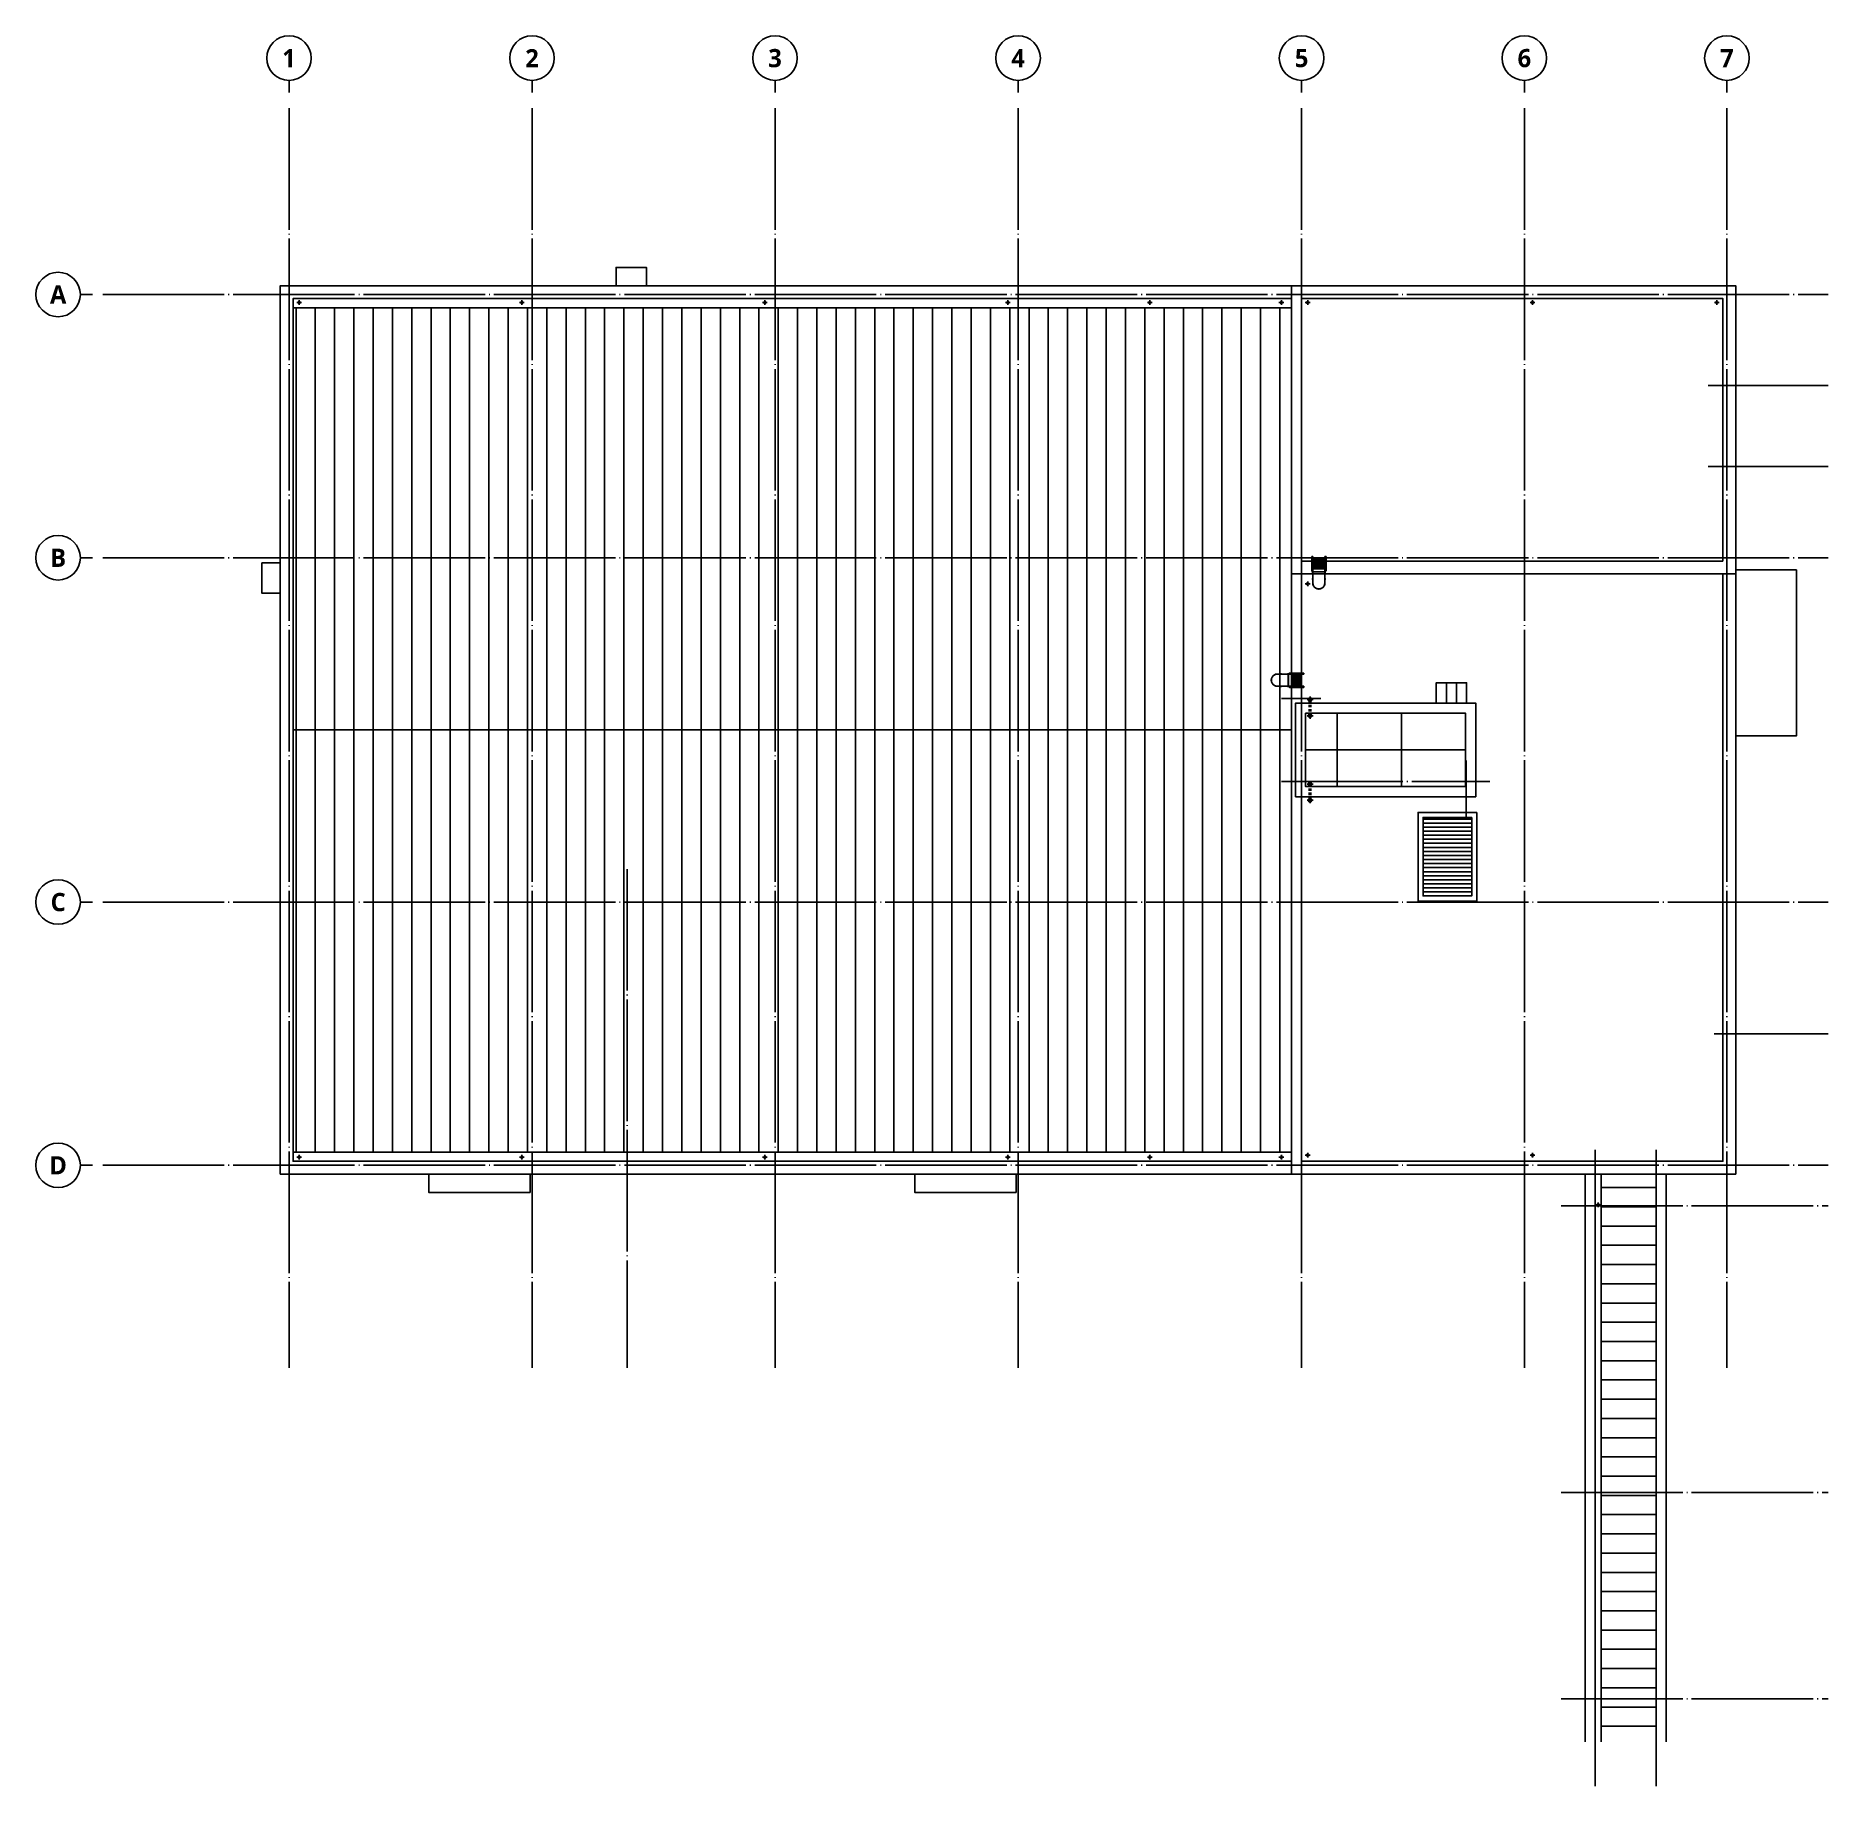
# Model space of a CAD drawing. Header units: millimetres. Extents: x -3300 to 85200, y -20656 to 65772.
import ezdxf
from ezdxf.enums import TextEntityAlignment as Align

# ---------------------------------------------------------------- set-up
doc = ezdxf.new("R2010")
doc.units = ezdxf.units.MM
doc.header["$LTSCALE"] = 200
for name, pattern in [('CEN-GAUN', [32.2, 30, -1, 0.2, -1]), ('HIDD', [1.05, 0.6, -0.45]), ('XR01-B21-EA-1-P$0$HID', [2.3, 1.5, -0.8])]:
    doc.linetypes.add(name, pattern=pattern)
doc.layers.get('DEFPOINTS').update_dxf_attribs({"color": 137})
for name, color, linetype in [('CAGE_LADDER', 8, 'Continuous'), ('CEN', 1, 'CEN-GAUN'), ('ELE-3', 3, 'Continuous'), ('ELE-4', 4, 'Continuous'), ('ELE-5', 5, 'Continuous'), ('ELE-6', 6, 'Continuous'), ('ELE-7', 7, 'Continuous'), ('ELE-8', 8, 'Continuous'), ('ELE-9', 9, 'Continuous'), ('HAT', 8, 'Continuous'), ('HAT-INS', 250, 'Continuous'), ('R.D', 6, 'Continuous')]:
    doc.layers.add(name, color=color, linetype=linetype)
doc.styles.add('스타일2', font='malgunbd.ttf')

# ---------------------------------------------------------------- blocks, each defined once
blk = doc.blocks.new('CAGE_RADDER')
at = {"layer": 'CAGE_LADDER'}
h = blk.add_hatch(dxfattribs=at)
h.set_pattern_fill('GRATE', color=256, scale=100, angle=90, style=0)
h.set_pattern_definition([(90, (814.94, 130.295), (-79.375, -2e-14), []), (180, (814.94, 130.3), (5e-14, -317.5), [])])
h.paths.add_polyline_path([(0, -382), (0, 326), (500, 326), (500, -382)])
for p, q in [((-801, 258), (-802, 263)), ((-761, 270), (-763, 276)), ((-118, 278), (-693, 278)), ((-118, 272), (-693, 272)), ((-526, 278), (-526, 283)), ((-526, 283), (-485, 283)), ((-485, 283), (-485, 278)), ((-157, 272), (-157, -322)), ((-141, 272), (-141, -322)), ((-118, 278), (-118, 272)), ((610, 326), (-97, 326)), ((-97, 326), (-97, 272)), ((610, 272), (-97, 272)), ((0, 214), (0, 268)), ((0, 268), (0, 214)), ((610, 326), (610, 272)), ((-995, -5), (-1001, -5)), ((-995, -46), (-1001, -46)), ((-801, -308), (-802, -314)), ((-761, -321), (-763, -326)), ((-118, -322), (-693, -322)), ((-688, -328), (-693, -328)), ((-626, -328), (-688, -328)), ((-626, -328), (-118, -328)), ((-526, -334), (-526, -328)), ((-485, -334), (-526, -334)), ((-485, -328), (-485, -334)), ((-118, -328), (-118, -322)), ((610, -328), (-97, -328)), ((-97, -382), (-97, -328)), ((610, -382), (-97, -382)), ((0, -268), (0, -214)), ((0, -214), (0, -268)), ((610, -382), (610, -328))]:
    blk.add_line(p, q, dxfattribs=at)
at = {"layer": 'CAGE_LADDER', "linetype": 'XR01-B21-EA-1-P$0$HID'}
for p, q in [((610, 277), (-97, 277)), ((610, -334), (-97, -334))]:
    blk.add_line(p, q, dxfattribs=at)
at = {"layer": 'CAGE_LADDER'}
for points in [[(-97, 278), (-97, 330), (-99, 330, 0.414214), (-102, 326), (-102, 290, -0.414214), (-109, 283), (-198, 283, 0.414214), (-201, 280), (-201, 278)], [(-97, -328), (-97, -380), (-99, -380, -0.414214), (-102, -377), (-102, -340, 0.414214), (-109, -334), (-198, -334, -0.414214), (-201, -331), (-201, -328)]]:
    blk.add_lwpolyline(points, format="xyb", close=True, dxfattribs=at)
blk.add_lwpolyline([(500, 326), (0, 326), (0, -382), (500, -382)], close=True, dxfattribs=at)
for centre, radius, start, end in [((-693, -25), 303, 89.98419, 269.98419), ((-693, -25), 297, 89.98419, 269.98419), ((-686, -39), 324, 103.6998, 111.04076), ((-678, -25), 323, 176.32467, 183.67533), ((-686, -11), 324, 248.95924, 256.3002)]:
    blk.add_arc(centre, radius, start, end, dxfattribs=at)
blk = doc.blocks.new('%%P150RD')
at = {"layer": 'R.D', "color": 1}
for p, q in [((-175, 0), (175, 0)), ((0, 175), (0, -175))]:
    blk.add_line(p, q, dxfattribs=at)
at = {"layer": 'R.D'}
blk.add_circle((0, 0), 75, dxfattribs=at)
blk = doc.blocks.new('A$C34F20437')
at = {"layer": 'CEN'}
for points in [[(-150, 0), (150, 0)], [(0, -150), (0, 150)]]:
    blk.add_lwpolyline(points, dxfattribs=at)
at = {"layer": 'ELE-7'}
blk.add_circle((0, 0), 37.5, dxfattribs=at)
at = {"layer": 'ELE-8'}
blk.add_circle((0, 0), 87.5, dxfattribs=at)
blk = doc.blocks.new('X-CEN')
at = {"layer": 'CEN'}
for p, q in [((0, 9200), (0, -53000)), ((12000, 9200), (12000, -53000)), ((24000, 9200), (24000, -53000)), ((36000, 9200), (36000, -53000)), ((50000, 9200), (50000, -53000)), ((61000, 9200), (61000, -53000)), ((71000, 9200), (71000, -53000)), ((-9200, 0), (76000, 0)), ((70075, -4500), (76000, -4500)), ((70075, -8500), (76000, -8500)), ((-9200, -13000), (76000, -13000)), ((49000, -19950), (50955, -19950)), ((58125, -23017), (58125, -25850)), ((49000, -24050), (59300, -24050)), ((16700, -28373), (16700, -53000)), ((-9200, -30000), (76000, -30000)), ((70368, -36500), (76000, -36500)), ((64500, -42241), (64500, -73656)), ((67500, -42241), (67500, -73656)), ((-9200, -43000), (76000, -43000)), ((62819, -45000), (76000, -45000)), ((62819, -59150), (76000, -59150)), ((62819, -69350), (76000, -69350))]:
    blk.add_line(p, q, dxfattribs=at)
blk = doc.blocks.new('DEF-AXIS')
blk.add_line((0, 600), (0, 0))
blk.add_circle((0, 1700), 1100)
at = {"style": '스타일2'}
blk.add_attdef('X', text='', height=900, dxfattribs=at).set_placement((0, 1700), align=Align.MIDDLE)

msp = doc.modelspace()

# ---------------------------------------------------------------- hatches: boundary and pattern name
at = {"layer": 'HAT'}
h = msp.add_hatch(dxfattribs=at)
h.set_pattern_fill('LINE', color=256, scale=300, angle=90)
h.set_pattern_definition([(90, (-383837.6, -452418.9), (-952.5, 6e-14), [])])
h.paths.add_polyline_path([(22700, 31500), (9400, 31500), (9400, 23000), (22700, 23000)])
h.paths.add_polyline_path([(34200, 31500), (22700, 31500), (22700, 23000), (34200, 23000)])
h.paths.add_polyline_path([(45700, 31500), (34200, 31500), (34200, 23000), (45700, 23000)])
h.paths.add_polyline_path([(58700, 31500), (45700, 31500), (45700, 23000), (58700, 23000)])
h.paths.add_polyline_path([(22700, 40000), (9400, 40000), (9400, 31500), (22700, 31500)])
h.paths.add_polyline_path([(34200, 40000), (22700, 40000), (22700, 31500), (34200, 31500)])
h.paths.add_polyline_path([(45700, 40000), (34200, 40000), (34200, 31500), (45700, 31500)])
h.paths.add_polyline_path([(58700, 40000), (45700, 40000), (45700, 31500), (58700, 31500)])
h.paths.add_polyline_path([(22700, 52350), (9400, 52350), (9400, 40000), (22700, 40000)])
h.paths.add_polyline_path([(58700, 52350), (45700, 52350), (45700, 40000), (58700, 40000)])
h.paths.add_polyline_path([(45700, 52350), (34200, 52350), (34200, 40000), (45700, 40000)])
h.paths.add_polyline_path([(34200, 52350), (22700, 52350), (22700, 40000), (34200, 40000)])
h.paths.add_polyline_path([(22700, 10650), (34200, 10650), (34200, 23000), (22700, 23000)])
h.paths.add_polyline_path([(9400, 10650), (22700, 10650), (22700, 23000), (9400, 23000)])
h.paths.add_polyline_path([(45700, 10650), (58700, 10650), (58700, 23000), (45700, 23000)])
h.paths.add_polyline_path([(34200, 10650), (45700, 10650), (45700, 23000), (34200, 23000)])
h = msp.add_hatch(dxfattribs=at)
h.set_pattern_fill('_USER', color=256, scale=500, angle=-90, pattern_type=0)
h.set_pattern_definition([(270, (67350, 33825), (500, -9e-14), [])])
h.paths.add_polyline_path([(67350, 33825), (67350, 32825), (65850, 32825), (65850, 33825)])
h = msp.add_hatch(dxfattribs=at)
h.set_pattern_fill('ANSI37', color=256, scale=1000, angle=45)
h.set_pattern_definition([(90, (67300, 30512.5), (-3175, 0), []), (180, (67300, 30512.5), (-2e-13, -3175), [])])
h.paths.add_polyline_path([(59400, 28700), (67300, 28700), (67300, 32325), (59400, 32325)])
h = msp.add_hatch(dxfattribs=at)
h.set_pattern_fill('_USER', color=9, scale=200, pattern_type=0)
h.set_pattern_definition([(0, (-536900, -32900), (0, 200), [])])
h.paths.add_polyline_path([(67600, 27175), (67600, 23300), (65200, 23300), (65200, 27175)])
h = msp.add_hatch(dxfattribs=at)
h.set_pattern_fill('_USER', color=256, scale=950, pattern_type=0)
h.set_pattern_definition([(0, (-368700, -32900), (0, 950), [])])
h.paths.add_polyline_path([(74000, 9565), (74000, -18460), (76700, -18460), (76700, 9565)])

# ---------------------------------------------------------------- linework, layer by layer
at = {"layer": 'ELE-3'}
for p, q in [((59200, 52800), (59200, 39825)), ((59200, 39215), (59200, 32825)), ((59200, 28200), (59200, 10200))]:
    msp.add_line(p, q, dxfattribs=at)
msp.add_lwpolyline([(58700, 9565), (80635, 9565), (80635, 53435), (58700, 53435)], close=True, dxfattribs=at)
for points in [[(59200, 52800), (80000, 52800), (80000, 39825)], [(58700, 39215), (80635, 39215)], [(59200, 39825), (80000, 39825)], [(80000, 39215), (80000, 10200), (59200, 10200)]]:
    msp.add_lwpolyline(points, dxfattribs=at)
at = {"layer": 'ELE-4'}
msp.add_line((9400, 31500), (58700, 31500), dxfattribs=at)
for points in [[(58700, 9565), (8765, 9565), (8765, 53435), (58700, 53435)], [(58700, 10200), (9400, 10200), (9400, 52800), (58700, 52800)]]:
    msp.add_lwpolyline(points, dxfattribs=at)
for points in [[(58900, 32825), (67800, 32825), (67800, 28200), (58900, 28200)], [(59400, 32325), (67300, 32325), (67300, 28700), (59400, 28700)], [(67600, 27175), (67600, 23300), (65200, 23300), (65200, 27175)]]:
    msp.add_lwpolyline(points, close=True, dxfattribs=at)
at = {"layer": 'ELE-5'}
for p, q in [((9400, 52350), (58700, 52350)), ((9400, 10650), (58700, 10650)), ((74000, 9565), (74000, -18460))]:
    msp.add_line(p, q, dxfattribs=at)
at = {"layer": 'ELE-6'}
for p, q in [((73200, 9565), (73200, -18460)), ((73700, 9565), (73700, -18460)), ((76700, -18460), (76700, 9565)), ((77200, -18460), (77200, 9565))]:
    msp.add_line(p, q, dxfattribs=at)
msp.add_lwpolyline([(66100, 32825), (58900, 32825), (58900, 28200), (67800, 28200), (67800, 32825), (67100, 32825)], dxfattribs=at)
at = {"layer": 'ELE-7'}
msp.add_lwpolyline([(67350, 32825), (67350, 33825), (65850, 33825), (65850, 32825)], dxfattribs=at)
at = {"layer": 'ELE-8'}
for points in [[(26850, 53435), (26850, 54335), (25350, 54335), (25350, 53435)], [(8765, 39750), (7865, 39750), (7865, 38250), (8765, 38250)], [(80635, 39400), (83635, 39400), (83635, 31200), (80615, 31200)], [(16100, 9565), (16100, 8665), (21100, 8665), (21100, 9565)], [(40100, 9565), (40100, 8665), (45100, 8665), (45100, 9565)]]:
    msp.add_lwpolyline(points, dxfattribs=at)
at = {"layer": 'ELE-8', "linetype": 'HIDD'}
for points in [[(59581, 32200), (59581, 33000)], [(59656, 32200), (59656, 33000)], [(59581, 28825), (59581, 28025)], [(59656, 28825), (59656, 28025)]]:
    msp.add_lwpolyline(points, dxfattribs=at)
at = {"layer": 'ELE-8'}
msp.add_lwpolyline([(67850, 27425), (67850, 23050), (64950, 23050), (64950, 27425)], close=True, dxfattribs=at)

# ---------------------------------------------------------------- block references
at = {"layer": 'CAGE_LADDER', "rotation": 90}
msp.add_blockref('CAGE_RADDER', (60026, 39455), dxfattribs=at)
at = {"layer": 'CAGE_LADDER'}
msp.add_blockref('CAGE_RADDER', (58700, 33982), dxfattribs=at)
at = {"layer": 'DEFPOINTS'}
for p, values in [((9200, 62972), {'X': '1'}), ((21200, 62972), {'X': '2'}), ((33200, 62972), {'X': '3'}), ((45200, 62972), {'X': '4'}), ((59200, 62972), {'X': '5'}), ((70200, 62972), {'X': '6'}), ((80200, 62972), {'X': '7'})]:
    msp.add_blockref('DEF-AXIS', p, dxfattribs=at).add_auto_attribs(values)
ref = msp.add_blockref('DEF-AXIS', (-500, 53000), dxfattribs=dict(at, rotation=90))
ref.add_attrib('X', 'A', dxfattribs={"layer": '0', "height": 900, "style": '스타일2'}).set_placement((-2200, 53000), align=Align.MIDDLE)
ref = msp.add_blockref('DEF-AXIS', (-500, 40000), dxfattribs=dict(at, rotation=90))
ref.add_attrib('X', 'B', dxfattribs={"layer": '0', "height": 900, "style": '스타일2'}).set_placement((-2200, 40000), align=Align.MIDDLE)
ref = msp.add_blockref('DEF-AXIS', (-500, 23000), dxfattribs=dict(at, rotation=90))
ref.add_attrib('X', 'C', dxfattribs={"layer": '0', "height": 900, "style": '스타일2'}).set_placement((-2200, 23000), align=Align.MIDDLE)
ref = msp.add_blockref('DEF-AXIS', (-500, 10000), dxfattribs=dict(at, rotation=90))
ref.add_attrib('X', 'D', dxfattribs={"layer": '0', "height": 900, "style": '스타일2'}).set_placement((-2200, 10000), align=Align.MIDDLE)
at = {"layer": 'ELE-9', "xscale": -1, "rotation": 90}
for p in [(59618, 33000), (59618, 32200)]:
    msp.add_blockref('A$C34F20437', p, dxfattribs=at)
at = {"layer": 'ELE-9', "rotation": 90}
for p in [(59618, 28825), (59618, 28025)]:
    msp.add_blockref('A$C34F20437', p, dxfattribs=at)
at = {"layer": 'HAT-INS'}
msp.add_blockref('X-CEN', (9200, 53000), dxfattribs=at)
at = {"layer": 'R.D', "xscale": -0.6666666666666666, "yscale": 0.6666666666666666, "zscale": 0.6666666666666666}
for p in [(9700, 52600), (20700, 52600), (32700, 52600), (44700, 52600), (51700, 52600), (58200, 52600), (59500, 52600), (70600, 52600), (79700, 52600), (59500, 38715), (9700, 10400), (20700, 10400), (32700, 10400), (44700, 10400), (51700, 10400), (58200, 10400), (59500, 10500), (70600, 10500), (73850, 8050)]:
    msp.add_blockref('%%P150RD', p, dxfattribs=at)

doc.saveas('drawing.dxf')
